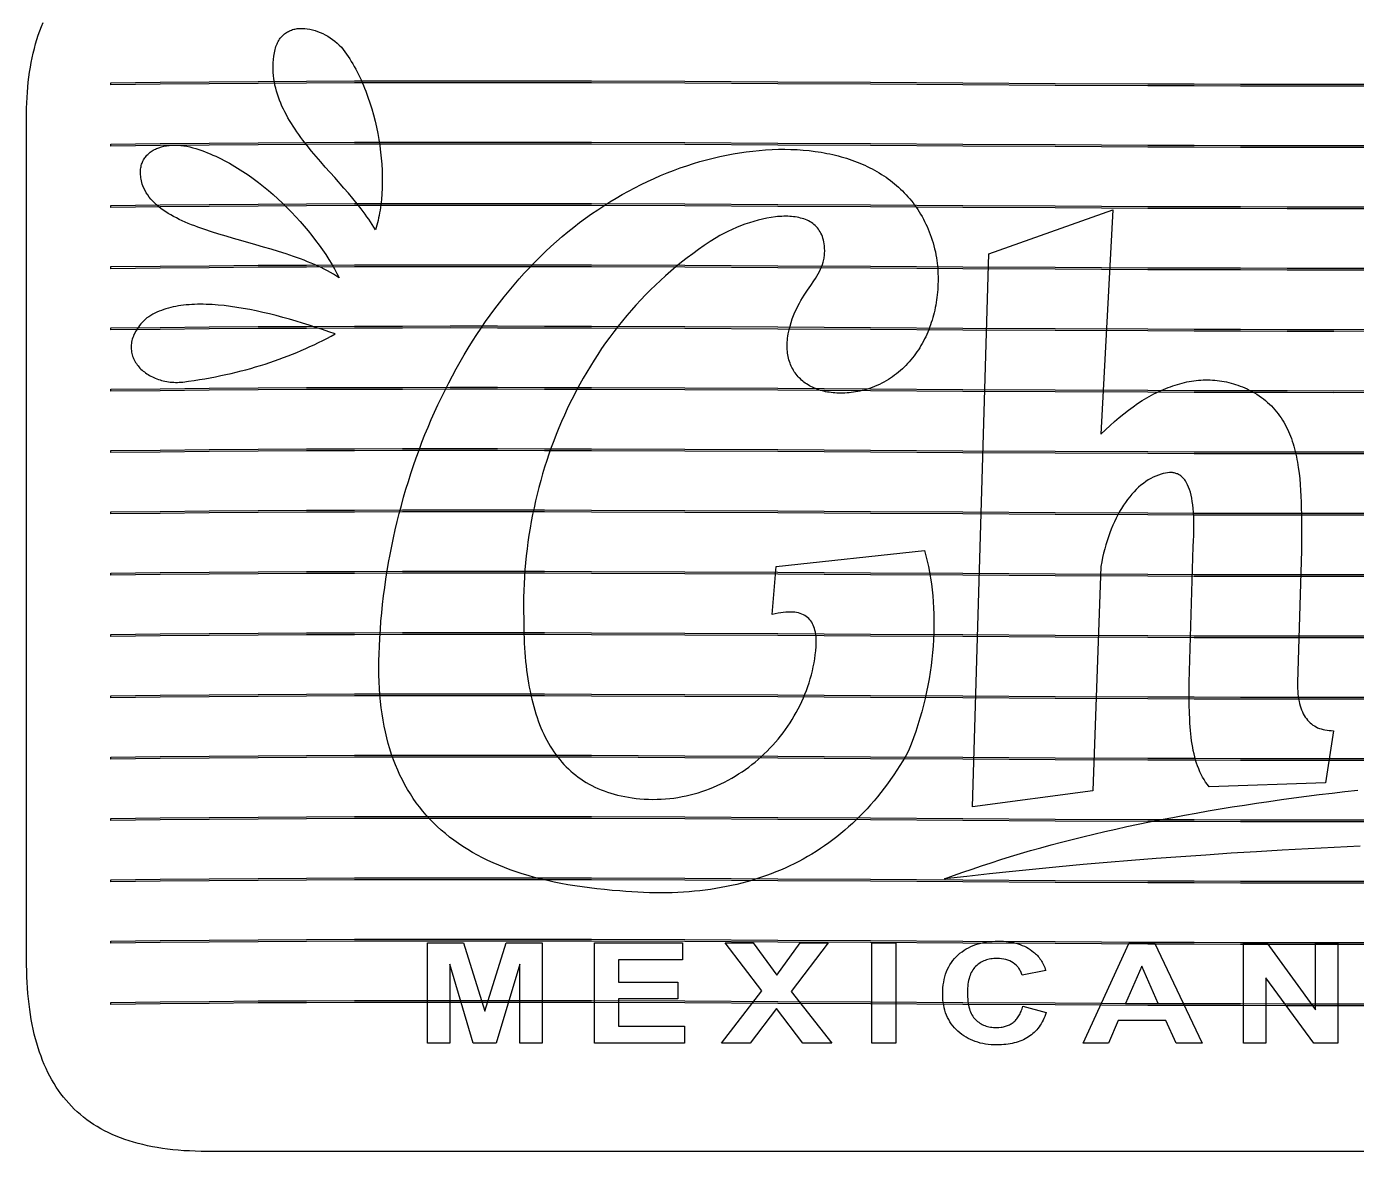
# Model space of a CAD drawing. Header units: millimetres. Extents: x 0 to 2228, y 0 to 1270.
# Drawn here: x 0 to 924, y 0 to 782 of the extents above; entities that cross this region are included whole.
import ezdxf

# ---------------------------------------------------------------- set-up
doc = ezdxf.new("R2010")
doc.units = ezdxf.units.MM
for name, color, linetype in [('CUT_CABINET', 1, 'Continuous'), ('DETAIL_ENGRAVE', 8, 'Continuous'), ('VINYL_ESPRESSO', 7, 'Continuous'), ('VINYL_GOLD', 2, 'Continuous'), ('VINYL_GREEN', 3, 'Continuous'), ('VINYL_RED', 1, 'Continuous')]:
    doc.layers.add(name, color=color, linetype=linetype)

msp = doc.modelspace()

# ---------------------------------------------------------------- linework, layer by layer
at = {"layer": 'CUT_CABINET'}
msp.add_lwpolyline([(2102.74, 0), (125.33, 0), (121.19, 0.03), (117.13, 0.13), (113.14, 0.29), (109.23, 0.52), (105.4, 0.82), (101.64, 1.17), (97.96, 1.6), (94.36, 2.09), (90.82, 2.64), (87.36, 3.26), (83.98, 3.95), (80.67, 4.7), (77.43, 5.52), (74.26, 6.4), (71.17, 7.34), (68.15, 8.36), (65.2, 9.43), (62.32, 10.57), (59.51, 11.78), (56.77, 13.06), (54.1, 14.39), (51.5, 15.8), (48.97, 17.27), (46.51, 18.8), (44.12, 20.4), (41.79, 22.06), (39.53, 23.79), (37.34, 25.59), (35.22, 27.45), (33.16, 29.37), (31.17, 31.36), (29.24, 33.42), (27.38, 35.54), (25.59, 37.73), (23.86, 39.98), (22.19, 42.3), (20.59, 44.68), (19.05, 47.13), (17.57, 49.64), (16.16, 52.22), (14.8, 54.86), (13.51, 57.57), (12.28, 60.35), (11.12, 63.19), (10.01, 66.09), (8.96, 69.06), (7.98, 72.1), (7.05, 75.2), (6.18, 78.36), (5.37, 81.59), (4.62, 84.89), (3.93, 88.25), (3.29, 91.68), (2.72, 95.17), (2.19, 98.73), (1.73, 102.35), (1.32, 106.04), (0.97, 109.79), (0.67, 113.61), (0.43, 117.5), (0.24, 121.45), (0.11, 125.46), (0.03, 129.54), (0, 133.68), (0, 721.34), (0.03, 725.1), (0.13, 728.82), (0.29, 732.49), (0.52, 736.12), (0.81, 739.7), (1.16, 743.23), (1.58, 746.71), (2.06, 750.15), (2.6, 753.54), (3.21, 756.88), (3.88, 760.17), (4.61, 763.41), (5.4, 766.6), (6.25, 769.74), (7.16, 772.83), (8.14, 775.86), (9.17, 778.85), (10.26, 781.78), (11.42, 784.66)], dxfattribs=at)
at = {"layer": 'DETAIL_ENGRAVE'}
for points in [[(940.72, 740.46), (908.16, 740.43), (875.71, 740.44), (843.36, 740.49), (811.09, 740.57), (778.88, 740.68), (714.61, 740.97), (650.45, 741.33), (586.26, 741.7), (521.95, 742.07), (457.39, 742.39), (392.47, 742.64), (359.84, 742.72), (327.07, 742.76), (294.16, 742.77), (261.09, 742.73), (227.85, 742.65), (194.41, 742.52), (160.77, 742.33), (126.91, 742.08), (92.82, 741.77), (58.49, 741.39), (58.49, 742.78), (92.82, 743.16), (126.91, 743.48), (160.77, 743.73), (194.41, 743.91), (227.85, 744.05), (261.09, 744.13), (294.16, 744.16), (327.07, 744.15), (359.84, 744.11), (392.47, 744.03), (457.39, 743.79), (521.95, 743.46), (586.26, 743.1), (650.45, 742.72), (714.61, 742.37), (778.88, 742.08), (811.09, 741.96), (843.36, 741.88), (875.71, 741.83), (908.16, 741.82), (940.72, 741.85)], [(940.72, 697.85), (908.16, 697.82), (875.71, 697.83), (843.36, 697.88), (811.09, 697.96), (778.88, 698.07), (714.61, 698.36), (650.45, 698.71), (586.26, 699.09), (521.95, 699.46), (457.39, 699.78), (392.47, 700.02), (359.84, 700.1), (327.07, 700.15), (294.16, 700.16), (261.09, 700.12), (227.85, 700.04), (194.41, 699.91), (160.77, 699.72), (126.91, 699.47), (92.82, 699.16), (58.49, 698.78), (58.49, 700.17), (92.82, 700.55), (126.91, 700.87), (160.77, 701.11), (194.41, 701.3), (227.85, 701.43), (261.09, 701.52), (294.16, 701.55), (327.07, 701.54), (359.84, 701.5), (392.47, 701.42), (457.39, 701.17), (521.95, 700.85), (586.26, 700.48), (650.45, 700.11), (714.61, 699.75), (778.88, 699.46), (811.09, 699.35), (843.36, 699.27), (875.71, 699.22), (908.16, 699.21), (940.72, 699.24)], [(940.72, 655.23), (908.16, 655.2), (875.71, 655.22), (843.36, 655.27), (811.09, 655.35), (778.88, 655.46), (714.61, 655.75), (650.45, 656.1), (586.26, 656.48), (521.95, 656.85), (457.39, 657.17), (392.47, 657.41), (359.84, 657.49), (327.07, 657.54), (294.16, 657.55), (261.09, 657.51), (227.85, 657.43), (194.41, 657.3), (160.77, 657.11), (126.91, 656.86), (92.82, 656.55), (58.49, 656.17), (58.49, 657.56), (92.82, 657.94), (126.91, 658.25), (160.77, 658.5), (194.41, 658.69), (227.85, 658.82), (261.09, 658.9), (294.16, 658.94), (327.07, 658.93), (359.84, 658.88), (392.47, 658.8), (457.39, 658.56), (521.95, 658.24), (586.26, 657.87), (650.45, 657.49), (714.61, 657.14), (778.88, 656.85), (811.09, 656.74), (843.36, 656.66), (875.71, 656.61), (908.16, 656.6), (940.72, 656.63)], [(940.72, 612.62), (908.16, 612.59), (875.71, 612.6), (843.36, 612.65), (811.09, 612.74), (778.88, 612.85), (714.61, 613.14), (650.45, 613.49), (586.26, 613.87), (521.95, 614.24), (457.39, 614.56), (392.47, 614.8), (359.84, 614.88), (327.07, 614.93), (294.16, 614.93), (261.09, 614.9), (227.85, 614.82), (194.41, 614.69), (160.77, 614.5), (126.91, 614.25), (92.82, 613.94), (58.49, 613.55), (58.49, 614.95), (92.82, 615.33), (126.91, 615.64), (160.77, 615.89), (194.41, 616.08), (227.85, 616.21), (261.09, 616.29), (294.16, 616.33), (327.07, 616.32), (359.84, 616.27), (392.47, 616.19), (457.39, 615.95), (521.95, 615.63), (586.26, 615.26), (650.45, 614.88), (714.61, 614.53), (778.88, 614.24), (811.09, 614.13), (843.36, 614.05), (875.71, 614), (908.16, 613.98), (940.72, 614.01)], [(940.72, 570.01), (908.16, 569.98), (875.71, 569.99), (843.36, 570.04), (811.09, 570.12), (778.88, 570.24), (714.61, 570.53), (650.45, 570.88), (586.26, 571.26), (521.95, 571.62), (457.39, 571.95), (392.47, 572.19), (359.84, 572.27), (327.07, 572.31), (294.16, 572.32), (261.09, 572.29), (227.85, 572.21), (194.41, 572.07), (160.77, 571.89), (126.91, 571.64), (92.82, 571.32), (58.49, 570.94), (58.49, 572.34), (92.82, 572.72), (126.91, 573.03), (160.77, 573.28), (194.41, 573.47), (227.85, 573.6), (261.09, 573.68), (294.16, 573.71), (327.07, 573.71), (359.84, 573.66), (392.47, 573.58), (457.39, 573.34), (521.95, 573.02), (586.26, 572.65), (650.45, 572.27), (714.61, 571.92), (778.88, 571.63), (811.09, 571.52), (843.36, 571.43), (875.71, 571.39), (908.16, 571.37), (940.72, 571.4)], [(940.72, 527.4), (908.16, 527.37), (875.71, 527.38), (843.36, 527.43), (811.09, 527.51), (778.88, 527.62), (714.61, 527.92), (650.45, 528.27), (586.26, 528.64), (521.95, 529.01), (457.39, 529.33), (392.47, 529.58), (359.84, 529.66), (327.07, 529.7), (294.16, 529.71), (261.09, 529.68), (227.85, 529.59), (194.41, 529.46), (160.77, 529.27), (126.91, 529.03), (92.82, 528.71), (58.49, 528.33), (58.49, 529.72), (92.82, 530.11), (126.91, 530.42), (160.77, 530.67), (194.41, 530.85), (227.85, 530.99), (261.09, 531.07), (294.16, 531.1), (327.07, 531.09), (359.84, 531.05), (392.47, 530.97), (457.39, 530.73), (521.95, 530.4), (586.26, 530.04), (650.45, 529.66), (714.61, 529.31), (778.88, 529.02), (811.09, 528.91), (843.36, 528.82), (875.71, 528.77), (908.16, 528.76), (940.72, 528.79)], [(940.72, 484.79), (908.16, 484.76), (875.71, 484.77), (843.36, 484.82), (811.09, 484.9), (778.88, 485.01), (714.61, 485.3), (650.45, 485.66), (586.26, 486.03), (521.95, 486.4), (457.39, 486.72), (392.47, 486.96), (359.84, 487.04), (327.07, 487.09), (294.16, 487.1), (261.09, 487.06), (227.85, 486.98), (194.41, 486.85), (160.77, 486.66), (126.91, 486.41), (92.82, 486.1), (58.49, 485.72), (58.49, 487.11), (92.82, 487.49), (126.91, 487.81), (160.77, 488.05), (194.41, 488.24), (227.85, 488.38), (261.09, 488.46), (294.16, 488.49), (327.07, 488.48), (359.84, 488.44), (392.47, 488.36), (457.39, 488.12), (521.95, 487.79), (586.26, 487.43), (650.45, 487.05), (714.61, 486.7), (778.88, 486.41), (811.09, 486.29), (843.36, 486.21), (875.71, 486.16), (908.16, 486.15), (940.72, 486.18)], [(940.72, 442.17), (908.16, 442.14), (875.71, 442.16), (843.36, 442.21), (811.09, 442.29), (778.88, 442.4), (714.61, 442.69), (650.45, 443.04), (586.26, 443.42), (521.95, 443.79), (457.39, 444.11), (392.47, 444.35), (359.84, 444.43), (327.07, 444.48), (294.16, 444.49), (261.09, 444.45), (227.85, 444.37), (194.41, 444.24), (160.77, 444.05), (126.91, 443.8), (92.82, 443.49), (58.49, 443.11), (58.49, 444.5), (92.82, 444.88), (126.91, 445.19), (160.77, 445.44), (194.41, 445.63), (227.85, 445.76), (261.09, 445.84), (294.16, 445.88), (327.07, 445.87), (359.84, 445.82), (392.47, 445.75), (457.39, 445.5), (521.95, 445.18), (586.26, 444.81), (650.45, 444.44), (714.61, 444.08), (778.88, 443.79), (811.09, 443.68), (843.36, 443.6), (875.71, 443.55), (908.16, 443.54), (940.72, 443.57)], [(940.72, 399.56), (908.16, 399.53), (875.71, 399.55), (843.36, 399.59), (811.09, 399.68), (778.88, 399.79), (714.61, 400.08), (650.45, 400.43), (586.26, 400.81), (521.95, 401.18), (457.39, 401.5), (392.47, 401.74), (359.84, 401.82), (327.07, 401.87), (294.16, 401.87), (261.09, 401.84), (227.85, 401.76), (194.41, 401.63), (160.77, 401.44), (126.91, 401.19), (92.82, 400.88), (58.49, 400.5), (58.49, 401.89), (92.82, 402.27), (126.91, 402.58), (160.77, 402.83), (194.41, 403.02), (227.85, 403.15), (261.09, 403.23), (294.16, 403.27), (327.07, 403.26), (359.84, 403.21), (392.47, 403.13), (457.39, 402.89), (521.95, 402.57), (586.26, 402.2), (650.45, 401.82), (714.61, 401.47), (778.88, 401.18), (811.09, 401.07), (843.36, 400.99), (875.71, 400.94), (908.16, 400.93), (940.72, 400.96)], [(940.72, 356.95), (908.16, 356.92), (875.71, 356.93), (843.36, 356.98), (811.09, 357.07), (778.88, 357.18), (714.61, 357.47), (650.45, 357.82), (586.26, 358.2), (521.95, 358.56), (457.39, 358.89), (392.47, 359.13), (359.84, 359.21), (327.07, 359.25), (294.16, 359.26), (261.09, 359.23), (227.85, 359.15), (194.41, 359.01), (160.77, 358.83), (126.91, 358.58), (92.82, 358.27), (58.49, 357.88), (58.49, 359.28), (92.82, 359.66), (126.91, 359.97), (160.77, 360.22), (194.41, 360.41), (227.85, 360.54), (261.09, 360.62), (294.16, 360.66), (327.07, 360.65), (359.84, 360.6), (392.47, 360.52), (457.39, 360.28), (521.95, 359.96), (586.26, 359.59), (650.45, 359.21), (714.61, 358.86), (778.88, 358.57), (811.09, 358.46), (843.36, 358.38), (875.71, 358.33), (908.16, 358.31), (940.72, 358.34)], [(940.72, 314.34), (908.16, 314.31), (875.71, 314.32), (843.36, 314.37), (811.09, 314.45), (778.88, 314.57), (714.61, 314.86), (650.45, 315.21), (586.26, 315.59), (521.95, 315.95), (457.39, 316.28), (392.47, 316.52), (359.84, 316.6), (327.07, 316.64), (294.16, 316.65), (261.09, 316.62), (227.85, 316.54), (194.41, 316.4), (160.77, 316.21), (126.91, 315.97), (92.82, 315.65), (58.49, 315.27), (58.49, 316.66), (92.82, 317.05), (126.91, 317.36), (160.77, 317.61), (194.41, 317.8), (227.85, 317.93), (261.09, 318.01), (294.16, 318.04), (327.07, 318.04), (359.84, 317.99), (392.47, 317.91), (457.39, 317.67), (521.95, 317.35), (586.26, 316.98), (650.45, 316.6), (714.61, 316.25), (778.88, 315.96), (811.09, 315.85), (843.36, 315.76), (875.71, 315.71), (908.16, 315.7), (940.72, 315.73)], [(940.72, 271.73), (908.16, 271.7), (875.71, 271.71), (843.36, 271.76), (811.09, 271.84), (778.88, 271.95), (714.61, 272.24), (650.45, 272.6), (586.26, 272.97), (521.95, 273.34), (457.39, 273.66), (392.47, 273.91), (359.84, 273.98), (327.07, 274.03), (294.16, 274.04), (261.09, 274), (227.85, 273.92), (194.41, 273.79), (160.77, 273.6), (126.91, 273.35), (92.82, 273.04), (58.49, 272.66), (58.49, 274.05), (92.82, 274.43), (126.91, 274.75), (160.77, 275), (194.41, 275.18), (227.85, 275.32), (261.09, 275.4), (294.16, 275.43), (327.07, 275.42), (359.84, 275.38), (392.47, 275.3), (457.39, 275.06), (521.95, 274.73), (586.26, 274.37), (650.45, 273.99), (714.61, 273.64), (778.88, 273.35), (811.09, 273.23), (843.36, 273.15), (875.71, 273.1), (908.16, 273.09), (940.72, 273.12)], [(940.72, 229.12), (908.16, 229.09), (875.71, 229.1), (843.36, 229.15), (811.09, 229.23), (778.88, 229.34), (714.61, 229.63), (650.45, 229.98), (586.26, 230.36), (521.95, 230.73), (457.39, 231.05), (392.47, 231.29), (359.84, 231.37), (327.07, 231.42), (294.16, 231.43), (261.09, 231.39), (227.85, 231.31), (194.41, 231.18), (160.77, 230.99), (126.91, 230.74), (92.82, 230.43), (58.49, 230.05), (58.49, 231.44), (92.82, 231.82), (126.91, 232.14), (160.77, 232.38), (194.41, 232.57), (227.85, 232.7), (261.09, 232.79), (294.16, 232.82), (327.07, 232.81), (359.84, 232.77), (392.47, 232.69), (457.39, 232.44), (521.95, 232.12), (586.26, 231.75), (650.45, 231.38), (714.61, 231.02), (778.88, 230.73), (811.09, 230.62), (843.36, 230.54), (875.71, 230.49), (908.16, 230.48), (940.72, 230.51)], [(940.72, 186.5), (908.16, 186.47), (875.71, 186.49), (843.36, 186.54), (811.09, 186.62), (778.88, 186.73), (714.61, 187.02), (650.45, 187.37), (586.26, 187.75), (521.95, 188.12), (457.39, 188.44), (392.47, 188.68), (359.84, 188.76), (327.07, 188.81), (294.16, 188.82), (261.09, 188.78), (227.85, 188.7), (194.41, 188.57), (160.77, 188.38), (126.91, 188.13), (92.82, 187.82), (58.49, 187.44), (58.49, 188.83), (92.82, 189.21), (126.91, 189.52), (160.77, 189.77), (194.41, 189.96), (227.85, 190.09), (261.09, 190.17), (294.16, 190.21), (327.07, 190.2), (359.84, 190.15), (392.47, 190.07), (457.39, 189.83), (521.95, 189.51), (586.26, 189.14), (650.45, 188.76), (714.61, 188.41), (778.88, 188.12), (811.09, 188.01), (843.36, 187.93), (875.71, 187.88), (908.16, 187.87), (940.72, 187.9)], [(940.72, 143.89), (908.16, 143.86), (875.71, 143.87), (843.36, 143.92), (811.09, 144.01), (778.88, 144.12), (714.61, 144.41), (650.45, 144.76), (586.26, 145.14), (521.95, 145.51), (457.39, 145.83), (392.47, 146.07), (359.84, 146.15), (327.07, 146.2), (294.16, 146.2), (261.09, 146.17), (227.85, 146.09), (194.41, 145.96), (160.77, 145.77), (126.91, 145.52), (92.82, 145.21), (58.49, 144.82), (58.49, 146.22), (92.82, 146.6), (126.91, 146.91), (160.77, 147.16), (194.41, 147.35), (227.85, 147.48), (261.09, 147.56), (294.16, 147.6), (327.07, 147.59), (359.84, 147.54), (392.47, 147.46), (457.39, 147.22), (521.95, 146.9), (586.26, 146.53), (650.45, 146.15), (714.61, 145.8), (778.88, 145.51), (811.09, 145.4), (843.36, 145.32), (875.71, 145.27), (908.16, 145.25), (940.72, 145.28)], [(940.72, 101.28), (908.16, 101.25), (875.71, 101.26), (843.36, 101.31), (811.09, 101.39), (778.88, 101.51), (714.61, 101.8), (650.45, 102.15), (586.26, 102.53), (521.95, 102.89), (457.39, 103.22), (392.47, 103.46), (359.84, 103.54), (327.07, 103.58), (294.16, 103.59), (261.09, 103.56), (227.85, 103.48), (194.41, 103.34), (160.77, 103.16), (126.91, 102.91), (92.82, 102.59), (58.49, 102.21), (58.49, 103.61), (92.82, 103.99), (126.91, 104.3), (160.77, 104.55), (194.41, 104.74), (227.85, 104.87), (261.09, 104.95), (294.16, 104.98), (327.07, 104.98), (359.84, 104.93), (392.47, 104.85), (457.39, 104.61), (521.95, 104.29), (586.26, 103.92), (650.45, 103.54), (714.61, 103.19), (778.88, 102.9), (811.09, 102.79), (843.36, 102.7), (875.71, 102.65), (908.16, 102.64), (940.72, 102.67)]]:
    msp.add_lwpolyline(points, dxfattribs=at)
at = {"layer": 'VINYL_ESPRESSO'}
for points in [[(278.51, 75.2), (278.51, 144.97), (303.43, 144.97), (318.39, 97.38), (333.19, 144.97), (358.17, 144.97), (358.17, 75.2), (342.7, 75.2), (342.7, 130.12), (326.33, 75.2), (310.29, 75.2), (293.98, 130.12), (293.98, 75.2)], [(394.46, 75.2), (394.46, 144.97), (455.61, 144.97), (455.61, 133.17), (411.11, 133.17), (411.11, 117.7), (452.51, 117.7), (452.51, 105.94), (411.11, 105.94), (411.11, 86.95), (457.18, 86.95), (457.18, 75.2)], [(482.67, 75.2), (510.86, 111.61), (485.32, 144.97), (504.78, 144.97), (521.32, 122.56), (537.52, 144.97), (556.82, 144.97), (531.16, 111.09), (559.35, 75.2), (539.27, 75.2), (520.98, 99.33), (502.64, 75.2)], [(587.14, 75.2), (587.14, 144.97), (603.8, 144.97), (603.8, 75.2)], [(692.18, 100.85), (708.32, 96.52), (707.84, 95.12), (707.32, 93.76), (706.76, 92.45), (706.16, 91.18), (705.52, 89.96), (704.84, 88.79), (704.13, 87.66), (703.37, 86.58), (702.58, 85.54), (701.75, 84.55), (700.88, 83.6), (699.98, 82.7), (699.03, 81.85), (698.05, 81.04), (697.03, 80.27), (695.98, 79.55), (694.88, 78.88), (693.75, 78.24), (692.58, 77.66), (691.38, 77.11), (690.14, 76.62), (688.86, 76.16), (687.54, 75.75), (686.19, 75.38), (684.8, 75.06), (683.37, 74.78), (681.91, 74.54), (680.42, 74.35), (678.88, 74.2), (677.31, 74.09), (675.71, 74.03), (674.06, 74.01), (672.03, 74.04), (670.05, 74.16), (668.11, 74.34), (666.22, 74.6), (664.37, 74.93), (662.57, 75.34), (660.81, 75.82), (659.1, 76.38), (657.44, 77.01), (655.82, 77.72), (654.24, 78.5), (652.71, 79.35), (651.23, 80.28), (649.8, 81.28), (648.41, 82.35), (647.06, 83.5), (645.78, 84.72), (644.58, 85.99), (643.47, 87.31), (642.43, 88.69), (641.48, 90.12), (640.62, 91.61), (639.83, 93.15), (639.13, 94.74), (638.51, 96.39), (637.97, 98.1), (637.52, 99.86), (637.15, 101.67), (636.86, 103.54), (636.65, 105.46), (636.53, 107.44), (636.49, 109.47), (636.53, 111.61), (636.65, 113.7), (636.86, 115.73), (637.15, 117.69), (637.52, 119.59), (637.98, 121.44), (638.52, 123.22), (639.14, 124.94), (639.85, 126.6), (640.64, 128.2), (641.51, 129.74), (642.47, 131.22), (643.5, 132.64), (644.63, 133.99), (645.83, 135.29), (647.12, 136.53), (648.47, 137.69), (649.88, 138.78), (651.34, 139.8), (652.85, 140.74), (654.42, 141.61), (656.03, 142.4), (657.7, 143.11), (659.42, 143.75), (661.2, 144.32), (663.02, 144.81), (664.9, 145.22), (666.83, 145.56), (668.81, 145.83), (670.85, 146.01), (672.94, 146.13), (675.08, 146.16), (676.95, 146.13), (678.77, 146.05), (680.55, 145.9), (682.29, 145.69), (683.98, 145.43), (685.63, 145.1), (687.23, 144.72), (688.79, 144.27), (690.3, 143.77), (691.77, 143.21), (693.2, 142.59), (694.58, 141.91), (695.92, 141.17), (697.21, 140.37), (698.46, 139.51), (699.66, 138.6), (700.35, 138.02), (701.02, 137.42), (701.67, 136.78), (702.3, 136.12), (702.9, 135.42), (703.48, 134.69), (704.04, 133.93), (704.58, 133.15), (705.1, 132.33), (705.59, 131.48), (706.07, 130.6), (706.52, 129.69), (706.95, 128.75), (707.35, 127.78), (707.74, 126.78), (708.1, 125.75), (691.62, 122.41), (691.2, 123.73), (690.69, 124.98), (690.39, 125.58), (690.07, 126.16), (689.73, 126.72), (689.36, 127.27), (688.96, 127.79), (688.55, 128.3), (688.1, 128.79), (687.63, 129.27), (686.62, 130.16), (685.51, 130.98), (684.32, 131.72), (683.07, 132.36), (681.75, 132.9), (680.37, 133.34), (678.93, 133.68), (677.43, 133.93), (675.86, 134.07), (674.23, 134.12), (673.1, 134.1), (671.99, 134.04), (670.92, 133.93), (669.86, 133.77), (668.84, 133.58), (667.84, 133.34), (666.87, 133.06), (665.93, 132.73), (665.01, 132.36), (664.12, 131.95), (663.26, 131.49), (662.42, 130.99), (661.62, 130.45), (660.83, 129.86), (660.08, 129.23), (659.35, 128.55), (658.66, 127.83), (658.01, 127.05), (657.41, 126.22), (656.85, 125.34), (656.34, 124.4), (655.87, 123.41), (655.45, 122.36), (655.07, 121.26), (654.74, 120.1), (654.45, 118.9), (654.2, 117.63), (654, 116.32), (653.84, 114.95), (653.73, 113.52), (653.67, 112.05), (653.64, 110.51), (653.67, 108.89), (653.73, 107.33), (653.84, 105.82), (653.99, 104.37), (654.19, 102.99), (654.43, 101.66), (654.72, 100.39), (655.05, 99.19), (655.42, 98.04), (655.84, 96.95), (656.3, 95.92), (656.81, 94.95), (657.36, 94.04), (657.95, 93.19), (658.59, 92.4), (659.27, 91.67), (659.99, 90.99), (660.73, 90.35), (661.5, 89.76), (662.29, 89.21), (663.11, 88.7), (663.96, 88.24), (664.84, 87.83), (665.74, 87.45), (666.67, 87.12), (667.62, 86.84), (668.6, 86.6), (669.61, 86.4), (670.64, 86.25), (671.7, 86.14), (672.78, 86.07), (673.9, 86.05), (675.53, 86.11), (677.1, 86.27), (677.86, 86.4), (678.61, 86.55), (679.35, 86.73), (680.07, 86.94), (680.78, 87.18), (681.47, 87.44), (682.15, 87.74), (682.81, 88.06), (683.46, 88.41), (684.09, 88.78), (684.71, 89.19), (685.32, 89.62), (685.9, 90.08), (686.47, 90.58), (687.01, 91.1), (687.54, 91.66), (688.04, 92.25), (688.52, 92.87), (688.98, 93.53), (689.42, 94.21), (689.84, 94.93), (690.24, 95.68), (690.61, 96.46), (690.97, 97.28), (691.3, 98.12), (691.62, 99)], [(816.73, 75.2), (798.62, 75.2), (791.42, 91.05), (758.45, 91.05), (751.65, 75.2), (733.98, 75.2), (766.1, 144.97), (783.71, 144.97)], [(845.49, 75.2), (845.49, 144.97), (861.69, 144.97), (895.44, 98.38), (895.44, 144.97), (910.91, 144.97), (910.91, 75.2), (894.2, 75.2), (860.96, 120.7), (860.96, 75.2)], [(786.07, 102.8), (774.71, 128.7), (763.57, 102.8)]]:
    msp.add_lwpolyline(points, close=True, dxfattribs=at)
at = {"layer": 'VINYL_GOLD'}
msp.add_lwpolyline([(214.45, 568.16), (209.99, 569.72), (205.49, 571.25), (200.95, 572.76), (196.38, 574.23), (191.78, 575.67), (187.18, 577.06), (182.56, 578.4), (177.94, 579.69), (173.33, 580.91), (168.72, 582.07), (164.13, 583.16), (159.57, 584.17), (155.04, 585.09), (150.54, 585.93), (146.09, 586.67), (141.69, 587.31), (137.35, 587.84), (133.07, 588.26), (128.86, 588.57), (126.78, 588.67), (124.73, 588.75), (122.69, 588.79), (120.68, 588.8), (118.69, 588.78), (116.72, 588.72), (114.77, 588.63), (112.86, 588.5), (110.96, 588.33), (109.1, 588.13), (107.26, 587.89), (105.45, 587.62), (103.67, 587.3), (101.92, 586.94), (100.2, 586.54), (98.51, 586.11), (96.85, 585.63), (95.23, 585.1), (93.64, 584.54), (92.09, 583.93), (90.57, 583.27), (89.09, 582.57), (87.65, 581.82), (86.24, 581.03), (84.88, 580.19), (83.55, 579.3), (82.41, 578.25), (81.34, 577.2), (80.34, 576.15), (79.4, 575.1), (78.52, 574.04), (77.72, 572.98), (76.97, 571.93), (76.29, 570.87), (75.67, 569.82), (75.11, 568.77), (74.61, 567.72), (74.17, 566.67), (73.79, 565.63), (73.46, 564.6), (73.19, 563.57), (72.98, 562.54), (72.82, 561.53), (72.71, 560.52), (72.65, 559.52), (72.65, 558.53), (72.7, 557.55), (72.79, 556.58), (72.93, 555.62), (73.12, 554.67), (73.36, 553.74), (73.64, 552.82), (73.97, 551.91), (74.34, 551.02), (74.76, 550.15), (75.21, 549.29), (75.71, 548.44), (76.24, 547.62), (76.82, 546.81), (77.43, 546.02), (78.08, 545.26), (78.76, 544.51), (79.48, 543.78), (80.23, 543.08), (81.02, 542.4), (81.84, 541.74), (82.69, 541.1), (83.57, 540.49), (84.48, 539.91), (85.42, 539.35), (86.38, 538.82), (87.37, 538.31), (88.39, 537.84), (89.43, 537.39), (90.49, 536.97), (91.58, 536.59), (92.69, 536.23), (93.82, 535.91), (94.96, 535.61), (96.13, 535.35), (97.32, 535.13), (98.52, 534.94), (99.73, 534.78), (100.97, 534.66), (102.21, 534.58), (103.47, 534.53), (104.74, 534.53), (106.02, 534.56), (107.32, 534.63), (108.62, 534.74), (112.51, 535.28), (116.35, 535.85), (120.15, 536.45), (123.9, 537.09), (127.61, 537.76), (131.27, 538.46), (134.89, 539.19), (138.47, 539.96), (142.01, 540.76), (145.51, 541.59), (148.96, 542.46), (152.39, 543.35), (155.77, 544.28), (159.12, 545.25), (162.43, 546.24), (165.71, 547.27), (168.96, 548.33), (172.18, 549.42), (175.36, 550.55), (178.52, 551.71), (181.64, 552.9), (184.74, 554.12), (187.82, 555.38), (190.87, 556.67), (193.89, 557.99), (196.89, 559.35), (199.87, 560.73), (202.82, 562.15), (205.76, 563.6), (208.67, 565.09), (211.57, 566.61)], close=True, dxfattribs=at)
msp.add_lwpolyline([(926.51, 212.15), (908.33, 211.28), (890.27, 210.34), (872.33, 209.35), (854.51, 208.3), (836.84, 207.19), (819.3, 206.02), (801.92, 204.8), (784.69, 203.51), (767.62, 202.17), (750.73, 200.78), (734.01, 199.32), (717.47, 197.81), (701.13, 196.24), (684.98, 194.61), (669.03, 192.93), (653.3, 191.19), (637.79, 189.39), (644.04, 191.72), (650.39, 194.01), (656.84, 196.27), (663.38, 198.49), (670.02, 200.68), (676.76, 202.82), (683.59, 204.94), (690.51, 207.01), (697.52, 209.05), (704.62, 211.05), (711.81, 213.01), (719.08, 214.94), (726.44, 216.83), (733.88, 218.68), (741.4, 220.5), (749, 222.28), (756.69, 224.02), (764.45, 225.73), (772.28, 227.4), (780.2, 229.03), (788.18, 230.63), (796.24, 232.18), (804.37, 233.71), (812.57, 235.19), (820.84, 236.64), (829.18, 238.05), (837.58, 239.42), (846.04, 240.76), (854.57, 242.06), (863.16, 243.32), (871.81, 244.55), (880.52, 245.74), (889.29, 246.89), (898.11, 248.01), (906.99, 249.09), (915.92, 250.13), (924.91, 251.13)], dxfattribs=at)
at = {"layer": 'VINYL_GREEN'}
msp.add_lwpolyline([(217.24, 607.15), (215.25, 608.43), (213.21, 609.68), (211.12, 610.89), (208.97, 612.06), (206.78, 613.2), (204.55, 614.3), (202.27, 615.37), (199.95, 616.41), (197.59, 617.42), (195.2, 618.41), (192.78, 619.37), (190.32, 620.3), (185.33, 622.1), (180.25, 623.82), (175.09, 625.46), (169.88, 627.05), (164.63, 628.6), (159.37, 630.11), (148.88, 633.08), (143.69, 634.55), (138.56, 636.04), (133.51, 637.56), (128.56, 639.11), (123.74, 640.71), (119.05, 642.37), (116.77, 643.23), (114.52, 644.1), (112.33, 645), (110.18, 645.92), (108.07, 646.86), (106.02, 647.82), (104.03, 648.82), (102.09, 649.84), (100.21, 650.89), (98.39, 651.97), (96.64, 653.09), (94.95, 654.24), (93.33, 655.42), (91.79, 656.64), (90.31, 657.9), (88.92, 659.2), (87.6, 660.54), (86.36, 661.93), (85.2, 663.35), (84.14, 664.83), (83.16, 666.35), (82.27, 667.92), (81.47, 669.54), (80.77, 671.21), (80.4, 672.37), (80.08, 673.51), (79.81, 674.62), (79.58, 675.71), (79.4, 676.77), (79.27, 677.82), (79.18, 678.83), (79.13, 679.82), (79.12, 680.79), (79.16, 681.73), (79.24, 682.65), (79.35, 683.54), (79.51, 684.41), (79.7, 685.26), (79.93, 686.08), (80.2, 686.87), (80.51, 687.64), (80.84, 688.39), (81.22, 689.11), (81.62, 689.81), (82.06, 690.48), (82.53, 691.13), (83.03, 691.76), (83.56, 692.36), (84.12, 692.93), (84.7, 693.48), (85.32, 694.01), (85.96, 694.51), (86.63, 694.99), (87.32, 695.44), (88.04, 695.87), (88.77, 696.27), (89.54, 696.65), (90.32, 697.01), (91.12, 697.34), (91.95, 697.64), (93.65, 698.18), (95.43, 698.62), (97.27, 698.96), (99.16, 699.21), (101.1, 699.36), (103.09, 699.41), (105.12, 699.36), (107.17, 699.21), (109.25, 698.96), (111.34, 698.62), (113.45, 698.18), (115.56, 697.64), (117.66, 697.01), (119.76, 696.27), (121.71, 695.6), (123.67, 694.89), (125.61, 694.13), (127.55, 693.34), (129.49, 692.52), (131.42, 691.65), (133.34, 690.75), (135.26, 689.82), (137.16, 688.85), (139.06, 687.84), (140.95, 686.81), (142.84, 685.74), (144.71, 684.64), (146.57, 683.51), (150.26, 681.17), (153.91, 678.72), (157.51, 676.16), (161.06, 673.51), (164.55, 670.77), (167.99, 667.94), (171.36, 665.03), (174.66, 662.06), (177.9, 659.02), (181.06, 655.93), (184.14, 652.78), (187.15, 649.59), (190.07, 646.36), (192.9, 643.11), (195.64, 639.82), (198.28, 636.53), (200.83, 633.22), (203.28, 629.9), (205.62, 626.59), (207.85, 623.29), (209.96, 620), (211.97, 616.74), (213.85, 613.5), (215.61, 610.31)], close=True, dxfattribs=at)
at = {"layer": 'VINYL_RED'}
for points in [[(242.3, 640.57), (241.23, 642.4), (240.11, 644.22), (238.94, 646.04), (237.73, 647.85), (236.47, 649.67), (235.17, 651.48), (233.83, 653.29), (232.46, 655.09), (229.61, 658.71), (226.65, 662.32), (223.59, 665.93), (220.46, 669.55), (214.04, 676.82), (207.54, 684.14), (204.32, 687.83), (201.13, 691.55), (198, 695.29), (194.96, 699.06), (192.01, 702.86), (190.57, 704.77), (189.17, 706.7), (187.81, 708.63), (186.48, 710.58), (185.18, 712.53), (183.94, 714.49), (182.73, 716.47), (181.57, 718.46), (180.46, 720.46), (179.4, 722.47), (178.39, 724.5), (177.44, 726.53), (176.55, 728.58), (175.72, 730.65), (174.95, 732.73), (174.25, 734.82), (173.62, 736.93), (173.05, 739.06), (172.56, 741.2), (172.15, 743.36), (171.81, 745.53), (171.55, 747.72), (171.38, 749.93), (171.29, 752.15), (171.29, 754.4), (171.38, 756.66), (171.56, 758.94), (171.83, 761.24), (172.2, 763.56), (172.68, 765.9), (172.95, 766.92), (173.26, 767.91), (173.6, 768.85), (173.97, 769.75), (174.37, 770.62), (174.8, 771.44), (175.26, 772.23), (175.74, 772.98), (176.25, 773.69), (176.78, 774.37), (177.34, 775), (177.92, 775.6), (178.52, 776.17), (179.15, 776.7), (179.8, 777.19), (180.46, 777.65), (181.15, 778.07), (181.86, 778.46), (182.58, 778.82), (183.32, 779.14), (184.08, 779.43), (184.85, 779.68), (185.63, 779.91), (186.43, 780.1), (187.24, 780.26), (188.07, 780.38), (188.9, 780.48), (189.75, 780.55), (190.6, 780.59), (191.47, 780.59), (193.22, 780.52), (194.99, 780.33), (196.78, 780.04), (198.58, 779.63), (200.39, 779.12), (202.2, 778.5), (203.99, 777.79), (205.77, 776.98), (207.53, 776.08), (209.26, 775.09), (210.96, 774.01), (212.61, 772.85), (214.22, 771.61), (215.77, 770.29), (217.26, 768.9), (218.68, 767.43), (220.02, 765.9), (221.18, 764.31), (222.32, 762.69), (223.44, 761.04), (224.53, 759.35), (225.59, 757.63), (226.63, 755.88), (227.64, 754.1), (228.63, 752.29), (229.6, 750.45), (230.54, 748.59), (231.45, 746.7), (232.34, 744.79), (233.2, 742.85), (234.04, 740.89), (234.86, 738.91), (235.64, 736.92), (236.41, 734.9), (237.14, 732.87), (238.54, 728.75), (239.83, 724.58), (241.02, 720.37), (242.11, 716.12), (243.09, 711.84), (243.97, 707.54), (244.74, 703.23), (245.4, 698.93), (245.96, 694.63), (246.41, 690.35), (246.76, 686.1), (246.99, 681.88), (247.12, 677.72), (247.14, 673.6), (247.05, 669.55), (246.84, 665.58), (246.53, 661.68), (246.33, 659.77), (246.11, 657.88), (245.85, 656.02), (245.57, 654.18), (245.26, 652.37), (244.92, 650.59), (244.56, 648.84), (244.16, 647.12), (243.74, 645.43), (243.29, 643.78), (242.81, 642.15)], [(632.21, 621.07), (632.46, 619.24), (632.67, 617.41), (632.85, 615.58), (633, 613.74), (633.11, 611.9), (633.19, 610.06), (633.24, 608.22), (633.26, 606.39), (633.24, 604.55), (633.19, 602.72), (633.11, 600.89), (633, 599.07), (632.85, 597.25), (632.67, 595.44), (632.46, 593.63), (632.21, 591.83), (631.94, 590.04), (631.63, 588.26), (631.28, 586.49), (630.91, 584.72), (630.5, 582.97), (630.06, 581.24), (629.59, 579.51), (629.08, 577.8), (628.54, 576.1), (627.97, 574.42), (627.37, 572.75), (626.73, 571.1), (626.06, 569.46), (625.36, 567.85), (624.63, 566.25), (623.86, 564.68), (623.06, 563.12), (622.23, 561.59), (621.36, 560.07), (620.47, 558.58), (619.54, 557.11), (618.57, 555.67), (617.58, 554.25), (616.55, 552.86), (615.49, 551.5), (614.39, 550.16), (613.27, 548.85), (612.11, 547.57), (610.92, 546.31), (609.69, 545.09), (608.44, 543.9), (607.15, 542.74), (605.83, 541.62), (604.47, 540.53), (603.09, 539.47), (601.67, 538.44), (600.21, 537.46), (598.73, 536.51), (597.21, 535.59), (595.66, 534.72), (594.08, 533.88), (592.46, 533.08), (590.81, 532.32), (589.13, 531.61), (587.42, 530.93), (585.67, 530.3), (583.89, 529.71), (582.08, 529.17), (580.52, 528.79), (578.98, 528.46), (577.44, 528.16), (575.92, 527.89), (574.41, 527.66), (572.92, 527.47), (571.45, 527.31), (569.99, 527.19), (568.54, 527.1), (567.11, 527.04), (565.7, 527.02), (564.31, 527.04), (562.94, 527.08), (561.58, 527.17), (560.25, 527.28), (558.93, 527.43), (557.64, 527.61), (556.36, 527.82), (555.11, 528.06), (553.88, 528.34), (552.67, 528.64), (551.48, 528.98), (550.32, 529.35), (549.18, 529.75), (548.07, 530.19), (546.98, 530.65), (545.92, 531.14), (544.88, 531.66), (543.87, 532.21), (542.89, 532.79), (541.93, 533.4), (541, 534.04), (540.1, 534.71), (539.23, 535.4), (538.39, 536.13), (537.58, 536.88), (536.8, 537.66), (536.05, 538.46), (535.34, 539.29), (534.65, 540.15), (534, 541.04), (533.38, 541.95), (532.79, 542.89), (532.24, 543.86), (531.72, 544.85), (531.24, 545.86), (530.8, 546.9), (530.39, 547.97), (530.01, 549.06), (529.68, 550.17), (529.38, 551.31), (529.12, 552.47), (528.9, 553.65), (528.71, 554.86), (528.57, 556.09), (528.47, 557.34), (528.41, 558.62), (528.39, 559.92), (528.41, 561.24), (528.48, 562.58), (528.58, 563.94), (528.73, 565.33), (528.93, 566.73), (529.17, 568.16), (529.74, 570.97), (530.4, 573.65), (531.14, 576.22), (531.96, 578.67), (532.84, 581.02), (533.79, 583.28), (534.78, 585.44), (535.82, 587.52), (536.9, 589.53), (538.01, 591.46), (539.14, 593.32), (540.28, 595.13), (542.57, 598.61), (544.83, 601.93), (546.99, 605.15), (548.02, 606.74), (548.99, 608.33), (549.92, 609.92), (550.77, 611.52), (551.56, 613.13), (552.27, 614.76), (552.9, 616.43), (553.43, 618.13), (553.86, 619.87), (554.04, 620.76), (554.18, 621.66), (554.3, 622.57), (554.39, 623.5), (554.45, 624.45), (554.47, 625.41), (554.46, 626.38), (554.42, 627.38), (554.34, 628.4), (554.23, 629.43), (554.07, 630.84), (553.85, 632.19), (553.57, 633.48), (553.23, 634.72), (552.84, 635.91), (552.4, 637.04), (551.9, 638.12), (551.34, 639.15), (550.74, 640.13), (550.09, 641.05), (549.39, 641.93), (548.65, 642.75), (547.85, 643.53), (547.02, 644.26), (546.14, 644.94), (545.22, 645.57), (544.27, 646.16), (543.27, 646.71), (542.24, 647.21), (541.17, 647.66), (540.06, 648.08), (538.93, 648.45), (537.76, 648.77), (536.56, 649.06), (535.33, 649.31), (534.08, 649.52), (532.79, 649.68), (531.49, 649.82), (530.16, 649.91), (528.8, 649.96), (527.43, 649.99), (526.03, 649.97), (524.62, 649.92), (523.19, 649.84), (521.75, 649.72), (520.29, 649.57), (517.33, 649.18), (514.33, 648.66), (511.3, 648.03), (508.26, 647.28), (505.2, 646.44), (502.14, 645.49), (499.1, 644.45), (496.08, 643.32), (493.09, 642.1), (490.15, 640.81), (487.26, 639.45), (484.44, 638.03), (481.69, 636.54), (479.04, 635), (474.89, 632.35), (470.8, 629.63), (466.78, 626.84), (462.82, 623.98), (458.92, 621.05), (455.08, 618.06), (451.3, 614.99), (447.59, 611.87), (443.94, 608.67), (440.35, 605.42), (436.83, 602.1), (433.36, 598.73), (429.97, 595.29), (426.63, 591.8), (423.36, 588.25), (420.16, 584.65), (417.01, 580.99), (413.94, 577.28), (410.92, 573.52), (407.98, 569.71), (405.09, 565.85), (402.28, 561.94), (399.52, 557.98), (396.84, 553.98), (394.22, 549.93), (391.66, 545.84), (389.17, 541.71), (386.75, 537.54), (384.39, 533.32), (382.1, 529.07), (379.88, 524.79), (377.73, 520.46), (375.64, 516.11), (373.62, 511.71), (371.67, 507.29), (369.78, 502.84), (367.97, 498.35), (366.22, 493.84), (364.54, 489.3), (362.93, 484.73), (361.38, 480.14), (359.91, 475.52), (358.51, 470.88), (357.17, 466.23), (355.91, 461.55), (354.71, 456.85), (353.59, 452.13), (352.53, 447.4), (351.55, 442.65), (350.63, 437.89), (349.79, 433.11), (349.02, 428.33), (348.32, 423.53), (347.69, 418.72), (347.13, 413.91), (346.64, 409.09), (346.23, 404.26), (345.88, 399.43), (345.61, 394.59), (345.41, 389.76), (345.29, 384.92), (345.24, 380.08), (345.26, 375.25), (345.35, 370.42), (345.37, 366.91), (345.42, 363.46), (345.5, 360.04), (345.62, 356.68), (345.77, 353.36), (345.95, 350.08), (346.17, 346.85), (346.42, 343.67), (346.71, 340.53), (347.04, 337.44), (347.4, 334.4), (347.79, 331.4), (348.23, 328.46), (348.7, 325.55), (349.2, 322.7), (349.75, 319.89), (350.33, 317.14), (350.95, 314.42), (351.61, 311.76), (352.3, 309.15), (353.04, 306.58), (353.81, 304.07), (354.63, 301.6), (355.48, 299.18), (356.38, 296.82), (357.32, 294.5), (358.29, 292.23), (359.31, 290.01), (360.37, 287.84), (361.47, 285.73), (362.62, 283.66), (363.8, 281.64), (365.03, 279.68), (366.3, 277.76), (367.62, 275.9), (368.98, 274.09), (370.38, 272.33), (371.83, 270.62), (373.32, 268.97), (374.86, 267.36), (376.44, 265.81), (378.07, 264.31), (379.75, 262.87), (381.47, 261.48), (383.24, 260.14), (385.05, 258.85), (386.91, 257.62), (388.82, 256.45), (390.78, 255.32), (392.79, 254.25), (394.84, 253.24), (396.95, 252.28), (399.1, 251.37), (401.3, 250.52), (403.55, 249.73), (405.86, 248.99), (408.21, 248.3), (410.61, 247.68), (413.07, 247.1), (415.57, 246.59), (418.13, 246.13), (420.74, 245.72), (423.4, 245.38), (426.12, 245.09), (429.11, 244.87), (432.1, 244.74), (435.07, 244.68), (438.02, 244.72), (440.96, 244.83), (443.88, 245.02), (446.78, 245.29), (449.66, 245.64), (452.52, 246.07), (455.36, 246.57), (458.18, 247.14), (460.98, 247.79), (463.75, 248.51), (466.49, 249.3), (469.21, 250.16), (471.9, 251.09), (474.56, 252.09), (477.19, 253.15), (479.79, 254.28), (482.36, 255.47), (484.9, 256.72), (487.41, 258.04), (489.87, 259.42), (492.31, 260.85), (494.7, 262.35), (497.06, 263.9), (499.38, 265.5), (501.66, 267.16), (503.9, 268.88), (506.1, 270.64), (508.26, 272.46), (510.37, 274.33), (512.43, 276.25), (514.45, 278.21), (516.43, 280.23), (518.35, 282.28), (520.23, 284.38), (522.06, 286.53), (523.83, 288.72), (525.55, 290.94), (527.23, 293.21), (528.84, 295.52), (530.4, 297.86), (531.91, 300.24), (533.36, 302.66), (534.75, 305.11), (536.08, 307.59), (537.35, 310.1), (538.56, 312.65), (539.7, 315.22), (540.79, 317.82), (541.81, 320.45), (542.76, 323.11), (543.65, 325.79), (544.47, 328.49), (545.22, 331.22), (545.91, 333.97), (546.52, 336.74), (547.06, 339.52), (547.53, 342.33), (547.93, 345.15), (548.25, 347.99), (548.49, 350.84), (548.66, 353.71), (548.64, 355.25), (548.56, 356.74), (548.44, 358.18), (548.26, 359.57), (548.03, 360.91), (547.74, 362.19), (547.4, 363.41), (547.01, 364.59), (546.56, 365.7), (546.04, 366.75), (545.47, 367.75), (544.84, 368.69), (544.15, 369.56), (543.4, 370.37), (542.58, 371.12), (541.7, 371.81), (540.75, 372.43), (539.74, 372.98), (538.66, 373.47), (537.51, 373.89), (536.29, 374.24), (535, 374.51), (533.65, 374.72), (532.21, 374.86), (530.71, 374.92), (529.13, 374.9), (527.47, 374.81), (525.74, 374.65), (523.93, 374.41), (522.04, 374.08), (520.07, 373.68), (518.03, 373.2), (520.81, 406.62), (623.86, 417.76), (624.86, 414.07), (625.78, 410.29), (626.62, 406.45), (627.38, 402.53), (628.05, 398.54), (628.64, 394.49), (629.14, 390.38), (629.56, 386.21), (629.89, 381.99), (630.14, 377.72), (630.3, 373.41), (630.37, 369.05), (630.36, 364.65), (630.25, 360.22), (630.06, 355.76), (629.78, 351.27), (629.41, 346.75), (628.95, 342.22), (628.39, 337.66), (627.75, 333.1), (627.01, 328.52), (626.19, 323.93), (625.27, 319.35), (624.25, 314.76), (623.14, 310.18), (621.94, 305.6), (620.64, 301.04), (619.25, 296.49), (617.76, 291.96), (616.18, 287.45), (614.5, 282.96), (612.72, 278.51), (610.74, 275.02), (608.72, 271.59), (606.66, 268.23), (604.56, 264.93), (602.42, 261.7), (600.24, 258.53), (598.02, 255.43), (595.76, 252.39), (593.47, 249.41), (591.13, 246.5), (588.75, 243.66), (586.34, 240.87), (583.88, 238.15), (581.39, 235.5), (578.86, 232.91), (576.3, 230.38), (573.69, 227.91), (571.05, 225.51), (568.37, 223.17), (565.65, 220.9), (562.9, 218.68), (560.1, 216.53), (557.28, 214.44), (554.41, 212.42), (551.51, 210.45), (548.58, 208.55), (545.6, 206.71), (542.6, 204.93), (539.55, 203.22), (536.47, 201.56), (533.36, 199.97), (530.21, 198.44), (527.03, 196.97), (523.81, 195.56), (520.56, 194.21), (517.27, 192.92), (513.95, 191.69), (510.6, 190.53), (507.21, 189.42), (503.79, 188.37), (500.34, 187.39), (496.85, 186.46), (493.33, 185.6), (489.78, 184.79), (486.19, 184.04), (482.58, 183.36), (478.93, 182.73), (475.25, 182.16), (471.54, 181.65), (467.79, 181.2), (464.02, 180.81), (460.21, 180.48), (456.38, 180.21), (452.51, 179.99), (448.61, 179.83), (444.68, 179.74), (440.73, 179.7), (436.74, 179.71), (432.72, 179.79), (428.67, 179.92), (424.6, 180.11), (420.49, 180.36), (416.36, 180.67), (412.19, 181.03), (406.75, 181.46), (401.41, 181.94), (396.15, 182.5), (390.98, 183.12), (385.9, 183.81), (380.91, 184.56), (376.01, 185.39), (371.2, 186.27), (366.48, 187.23), (361.85, 188.25), (357.31, 189.34), (352.86, 190.5), (348.5, 191.73), (344.22, 193.03), (340.04, 194.39), (335.95, 195.83), (331.95, 197.33), (328.04, 198.9), (324.21, 200.55), (320.48, 202.26), (316.84, 204.04), (313.28, 205.9), (309.82, 207.82), (306.45, 209.82), (303.16, 211.88), (299.97, 214.02), (296.86, 216.23), (293.85, 218.52), (290.92, 220.87), (288.09, 223.3), (285.34, 225.8), (282.69, 228.38), (280.12, 231.02), (277.64, 233.75), (275.26, 236.54), (272.96, 239.41), (270.75, 242.36), (268.64, 245.37), (266.61, 248.47), (264.67, 251.64), (262.82, 254.88), (261.06, 258.2), (259.4, 261.6), (257.82, 265.07), (256.33, 268.62), (254.93, 272.24), (253.62, 275.95), (252.4, 279.73), (251.27, 283.58), (250.23, 287.52), (249.28, 291.53), (248.42, 295.62), (247.65, 299.79), (246.96, 304.04), (246.37, 308.37), (245.87, 312.78), (245.46, 317.27), (245.14, 321.83), (244.9, 326.48), (244.76, 331.21), (244.71, 336.01), (244.75, 340.9), (244.87, 345.87), (245.09, 350.92), (245.39, 356.79), (245.76, 362.66), (246.22, 368.52), (246.75, 374.37), (247.35, 380.21), (248.03, 386.05), (248.79, 391.86), (249.62, 397.67), (250.52, 403.46), (251.5, 409.23), (252.55, 414.99), (253.67, 420.72), (254.87, 426.44), (256.14, 432.13), (257.47, 437.8), (258.88, 443.44), (260.36, 449.05), (261.91, 454.64), (263.53, 460.2), (265.22, 465.73), (266.97, 471.23), (268.8, 476.69), (270.69, 482.12), (272.65, 487.51), (274.68, 492.86), (276.77, 498.18), (278.93, 503.45), (281.15, 508.69), (283.44, 513.87), (285.79, 519.02), (288.21, 524.12), (290.69, 529.17), (293.24, 534.17), (295.85, 539.12), (298.52, 544.02), (301.25, 548.86), (304.04, 553.66), (306.89, 558.39), (309.81, 563.07), (312.78, 567.69), (315.82, 572.25), (318.91, 576.75), (322.06, 581.18), (325.28, 585.55), (328.54, 589.86), (331.87, 594.09), (335.25, 598.26), (338.69, 602.36), (342.19, 606.39), (345.74, 610.34), (349.35, 614.22), (353.01, 618.03), (356.72, 621.76), (360.49, 625.41), (364.32, 628.98), (368.19, 632.47), (372.12, 635.87), (376.1, 639.19), (380.13, 642.43), (384.22, 645.58), (388.35, 648.64), (392.53, 651.61), (396.77, 654.49), (401.05, 657.28), (405.26, 659.98), (409.51, 662.58), (413.81, 665.1), (418.15, 667.52), (422.53, 669.85), (426.95, 672.09), (431.41, 674.24), (435.89, 676.29), (440.4, 678.24), (444.93, 680.1), (449.48, 681.87), (454.05, 683.53), (458.63, 685.1), (463.22, 686.58), (467.82, 687.95), (472.42, 689.22), (477.02, 690.4), (481.62, 691.47), (486.21, 692.44), (490.79, 693.31), (495.36, 694.08), (499.91, 694.74), (504.44, 695.3), (508.95, 695.76), (513.44, 696.11), (517.89, 696.36), (522.31, 696.5), (526.69, 696.53), (531.03, 696.45), (535.33, 696.27), (539.58, 695.98), (543.79, 695.58), (547.94, 695.06), (552.03, 694.44), (554.06, 694.09), (556.07, 693.71), (558.06, 693.3), (560.04, 692.86), (562, 692.39), (563.94, 691.9), (565.87, 691.38), (567.78, 690.83), (569.67, 690.25), (571.54, 689.64), (573.4, 689.01), (575.23, 688.34), (577.04, 687.65), (578.84, 686.92), (580.61, 686.17), (582.36, 685.39), (584.09, 684.58), (585.8, 683.74), (587.48, 682.88), (589.15, 681.98), (590.79, 681.05), (592.4, 680.09), (593.99, 679.11), (595.56, 678.09), (597.1, 677.05), (598.62, 675.97), (600.11, 674.87), (601.58, 673.73), (603.02, 672.56), (604.43, 671.37), (605.81, 670.14), (607.17, 668.89), (608.5, 667.6), (609.8, 666.28), (611.07, 664.94), (612.31, 663.56), (613.53, 662.15), (614.71, 660.71), (615.86, 659.24), (616.98, 657.74), (618.07, 656.2), (619.12, 654.64), (620.15, 653.04), (621.14, 651.42), (622.1, 649.76), (623.02, 648.07), (623.91, 646.35), (624.77, 644.6), (625.59, 642.81), (626.38, 641), (627.13, 639.15), (627.84, 637.27), (628.52, 635.36), (629.16, 633.41), (629.77, 631.44), (630.33, 629.43), (630.86, 627.39), (631.35, 625.32), (631.8, 623.21)], [(668.42, 623.86), (754.76, 654.5), (746.4, 498.53), (749.54, 501.61), (752.7, 504.57), (755.87, 507.41), (759.06, 510.13), (762.25, 512.73), (765.46, 515.2), (768.68, 517.55), (771.9, 519.77), (775.14, 521.86), (778.38, 523.81), (780.01, 524.74), (781.63, 525.63), (783.26, 526.49), (784.88, 527.32), (786.51, 528.11), (788.14, 528.86), (789.77, 529.58), (791.4, 530.27), (793.03, 530.92), (794.66, 531.53), (796.3, 532.11), (797.93, 532.65), (799.56, 533.15), (801.19, 533.62), (802.82, 534.05), (804.45, 534.44), (806.08, 534.79), (807.71, 535.11), (809.34, 535.39), (810.97, 535.63), (812.6, 535.83), (814.23, 535.99), (815.85, 536.11), (817.47, 536.2), (819.1, 536.24), (820.72, 536.24), (822.33, 536.21), (823.95, 536.13), (825.57, 536.01), (827.18, 535.85), (828.79, 535.65), (830.4, 535.41), (832, 535.12), (833.6, 534.8), (835.2, 534.43), (836.8, 534.02), (838.39, 533.56), (839.98, 533.07), (841.57, 532.53), (843.15, 531.94), (844.73, 531.32), (846.31, 530.64), (847.88, 529.93), (849.45, 529.17), (851.25, 528.23), (852.99, 527.26), (854.66, 526.24), (856.28, 525.19), (857.85, 524.1), (859.35, 522.97), (860.8, 521.81), (862.2, 520.61), (863.55, 519.37), (864.84, 518.11), (866.08, 516.8), (867.27, 515.46), (868.41, 514.1), (869.51, 512.7), (870.56, 511.26), (871.56, 509.8), (872.52, 508.31), (873.43, 506.79), (874.3, 505.24), (875.13, 503.67), (875.91, 502.06), (876.66, 500.43), (877.37, 498.78), (878.04, 497.1), (878.68, 495.4), (879.28, 493.67), (879.84, 491.92), (880.37, 490.15), (880.87, 488.36), (881.33, 486.55), (881.77, 484.72), (882.18, 482.86), (882.55, 481), (882.9, 479.11), (883.53, 475.28), (884.05, 471.4), (884.48, 467.45), (884.84, 463.46), (885.11, 459.42), (885.33, 455.34), (885.48, 451.23), (885.59, 447.09), (885.66, 442.92), (885.7, 434.54), (885.66, 417.76), (882.87, 325.86), (882.9, 323.8), (882.97, 321.81), (883.09, 319.88), (883.26, 318.02), (883.48, 316.23), (883.75, 314.5), (884.07, 312.83), (884.44, 311.23), (884.86, 309.7), (885.32, 308.23), (885.83, 306.83), (886.4, 305.49), (887.01, 304.22), (887.67, 303.01), (888.38, 301.87), (889.14, 300.79), (889.95, 299.78), (890.8, 298.83), (891.71, 297.95), (892.66, 297.13), (893.67, 296.38), (894.72, 295.7), (895.82, 295.08), (896.97, 294.52), (898.17, 294.03), (899.42, 293.61), (900.72, 293.25), (902.06, 292.96), (903.46, 292.73), (904.9, 292.56), (906.4, 292.47), (907.94, 292.43), (902.37, 256.23), (821.6, 253.44), (820.34, 255.04), (819.15, 256.7), (818.04, 258.43), (817, 260.21), (816.04, 262.05), (815.14, 263.94), (814.32, 265.89), (813.55, 267.89), (812.85, 269.94), (812.2, 272.03), (811.61, 274.17), (811.08, 276.35), (810.59, 278.58), (810.15, 280.84), (809.76, 283.14), (809.42, 285.47), (809.11, 287.84), (808.84, 290.23), (808.61, 292.66), (808.41, 295.11), (808.24, 297.59), (808.1, 300.09), (807.89, 305.14), (807.77, 310.26), (807.7, 315.43), (807.68, 325.86), (810.46, 420.55), (810.69, 424.38), (810.85, 428.06), (810.95, 431.57), (810.99, 434.93), (810.96, 438.12), (810.87, 441.17), (810.72, 444.05), (810.5, 446.79), (810.23, 449.37), (809.89, 451.81), (809.5, 454.1), (809.04, 456.24), (808.53, 458.23), (807.95, 460.09), (807.32, 461.8), (806.63, 463.37), (805.88, 464.8), (805.08, 466.1), (804.66, 466.69), (804.22, 467.26), (803.77, 467.78), (803.31, 468.28), (802.83, 468.74), (802.34, 469.17), (801.83, 469.57), (801.31, 469.94), (800.78, 470.27), (800.23, 470.57), (799.68, 470.84), (799.1, 471.07), (798.52, 471.28), (797.92, 471.45), (797.31, 471.59), (796.68, 471.7), (796.04, 471.78), (795.39, 471.83), (794.73, 471.85), (794.05, 471.84), (792.66, 471.73), (791.21, 471.49), (789.72, 471.14), (788.18, 470.68), (786.36, 470.1), (784.56, 469.41), (782.78, 468.61), (781.02, 467.7), (779.28, 466.68), (777.56, 465.56), (775.87, 464.34), (774.21, 463.02), (772.58, 461.6), (770.97, 460.09), (769.4, 458.48), (767.86, 456.78), (766.36, 454.99), (764.89, 453.11), (763.46, 451.14), (762.07, 449.1), (760.72, 446.97), (759.41, 444.76), (758.15, 442.47), (756.93, 440.11), (755.76, 437.67), (754.63, 435.17), (753.56, 432.59), (752.54, 429.95), (751.57, 427.24), (750.66, 424.47), (749.8, 421.63), (749, 418.74), (748.26, 415.79), (747.58, 412.79), (746.96, 409.73), (746.4, 406.62), (740.83, 250.66), (657.28, 239.52)]]:
    msp.add_lwpolyline(points, close=True, dxfattribs=at)

doc.saveas('drawing.dxf')
